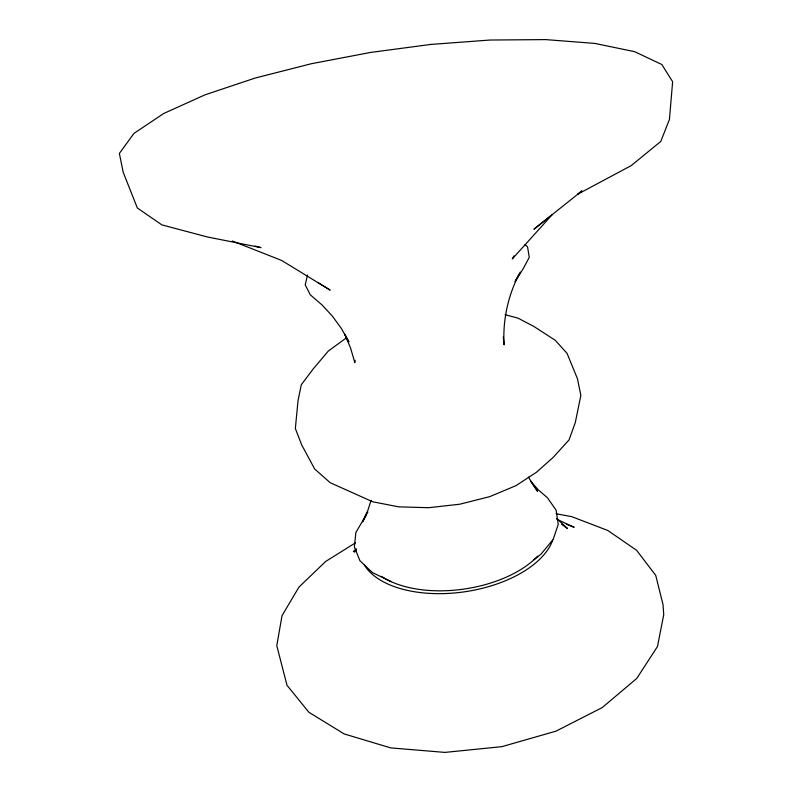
<?xml version="1.0" encoding="UTF-8"?>
<svg xmlns="http://www.w3.org/2000/svg" width="792" height="792" viewBox="0 0 792 792"><rect width="100%" height="100%" fill="white"/><g stroke="black" fill="none" stroke-linecap="round" stroke-linejoin="round"><path stroke-width="1.19" d="M355.133 360.241L354.826 362.617L350.618 348.173L344.718 334.105M307.524 275.062L305.207 284.863L310.335 294.852L322.166 305.059L332.6 316.404L341.54 328.739L348.925 341.926L345.243 335.085M371.072 500.306L367.894 510.286L362.568 521.809L366.211 515.344M520.255 272.062C508.276 294.258 502.554 319.681 504.098 344.876L503.276 336.739M519.067 274.151L515.067 281.596L523.126 268.854L529.264 257.38L527.551 246.906L525.096 244.5M514.028 255.846L512.295 258.944L552.281 214.583L533.957 229.205L581.863 190.951M356.242 548.955L354.469 552.054L356.162 550.391M367.874 512.018L355.865 532.531L354.38 546.995L359.905 560.677L372.388 572.567L391.238 581.655M356.063 549.232L353.341 551.658L355.37 550.371M534.026 559.706L540.976 554.143L553.163 539.451L558.221 524.462L556.162 510.266L547.47 497.772L538.421 489.971L530.393 480.952L537.501 491.278L528.343 477.031M581.684 191.07L577.833 194.139L631.174 165.637L660.795 141.431L669.428 119.463L672.636 81.695L661.815 64.508L634.669 51.678L594.782 43.402L545.569 39.6L490.06 40.036L430.937 44.421L370.587 52.43L311.276 63.746L255.311 78.002L205.178 94.773L163.677 113.504L133.947 133.412L119.364 153.44L123.176 172.21L137.333 207.969L161.825 224.859L207.059 236.897L260.984 247.629L255.054 246.074M355.638 542.718L325.581 561.528L298.96 587.08L282.041 615.632L276.784 645.658L286.991 685.258L308.86 712.246L344.114 733.907L390.703 747.896L444.936 752.4L501.861 746.658L556.004 731.155L602.267 707.553L636.817 678.378L657.479 646.51L663.736 614.711L663.013 604.553L655.726 575.358L636.58 550.282L607.791 530.482L571.725 516.641L556.043 513.741M346.391 337.907L328.294 351.064L313.078 369.092L301.307 384.724L298.04 400.534L295.347 428.492L301.653 444.837L314.652 468.973L330.175 482.694L372.695 501.781L398.732 506.85L428.561 507.712L459.756 504.217L489.713 496.653L515.948 485.674L536.441 472.27L553.212 457.37L569.042 439.906L575.329 422.453L580.863 395.327L577.437 378.675L567.032 353.331L555.281 340.322L533.927 326.482L517.978 318.127L505.078 314.711M566.379 524.264L574.141 527.294L556.915 519.324M232.284 240.986L281.665 260.459L330.155 290.1L318.285 282.744M561.518 524.235L567.557 528.551L556.835 518.483M552.697 540.164A98.04 52.708 -8.4 0 1 462.132 592.139A98.04 52.708 -8.4 0 1 364.33 564.894M537.58 556.241A93.466 50.242 -8.4 0 1 381.457 576.348"/></g></svg>
